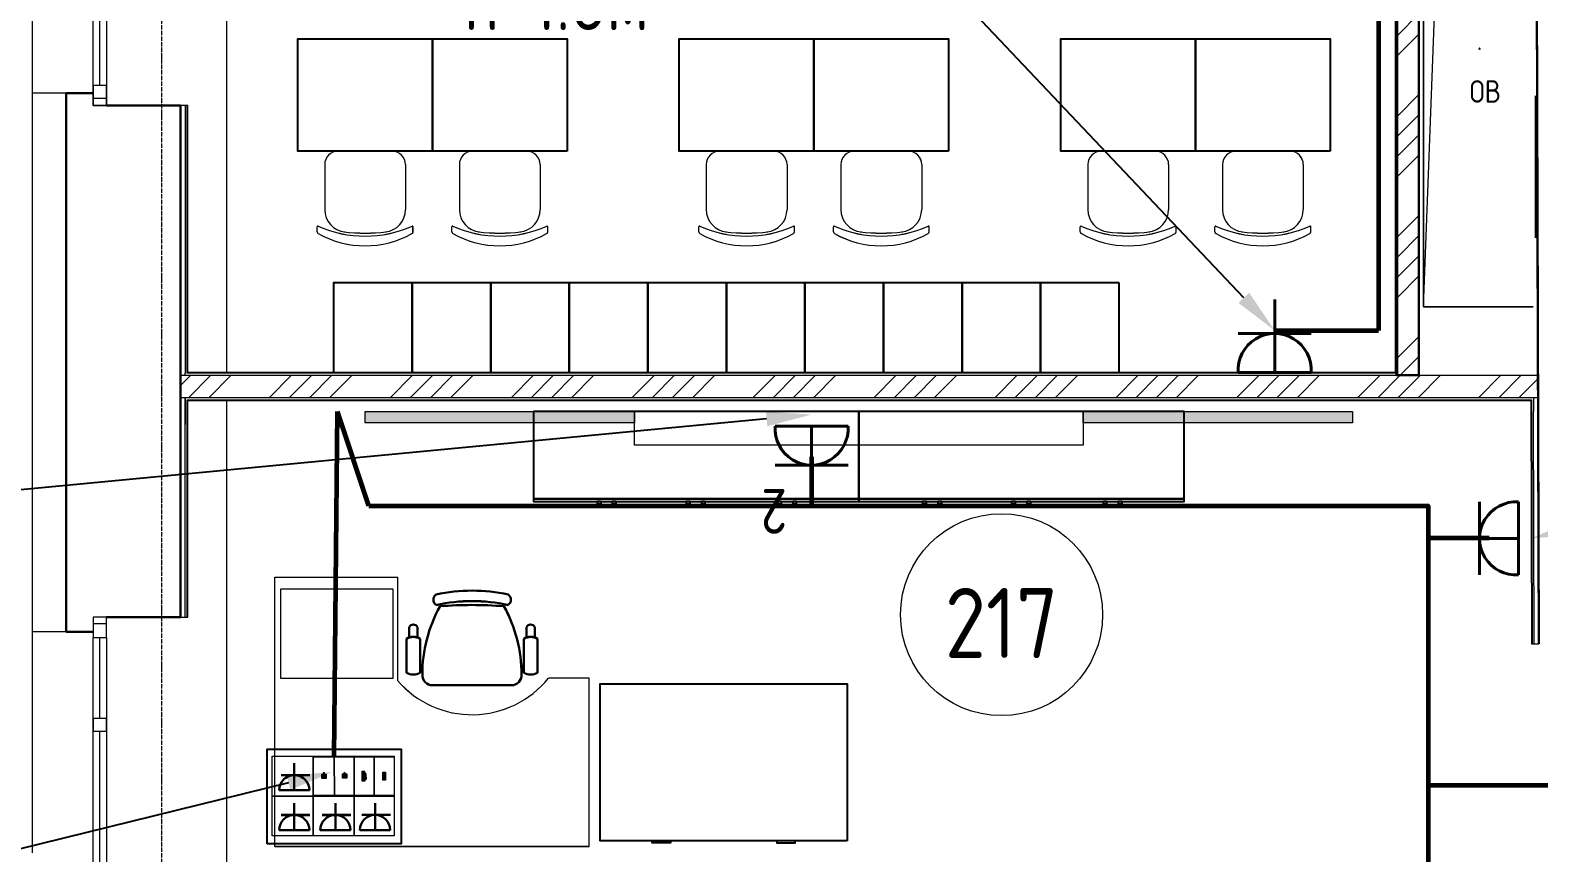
# Model space of a CAD drawing. Header units: millimetres. Extents: x -32 to 417638015, y -35 to 175284279.
# Drawn here: x 783678 to 790399, y 78135 to 81801 of the extents above; entities that cross this region are included whole.
import ezdxf
from ezdxf import colors
from ezdxf.entities.mleader import LeaderData, LeaderLine
from ezdxf.math import Vec2, Vec3

# ---------------------------------------------------------------- set-up
doc = ezdxf.new("R2010")
doc.units = ezdxf.units.MM
doc.linetypes.add('ADSK_Линия сетки', pattern=[25, 20, -2.5, 0, -2.5])
for name, color, linetype, lineweight in [('_ Окна', 7, 'Continuous', 9), ('_ЭМ_В полу', 26, 'Кабель в трубе', 60), ('_ЭМ_гофра', 5, 'Continuous', 60), ('_ЭМ_ТХобщее_слой', 7, 'Continuous', 30), ('Аннотация', 7, 'Continuous', 18), ('Обобщенные модели', 7, 'Continuous', 18), ('Окна', 7, 'Continuous', 9), ('Оси', 253, 'Continuous', 9), ('Перекрытие', 7, 'Continuous', 18), ('Стены наружные', 7, 'Continuous', 18), ('Стены несущие', 7, 'Continuous', 30), ('Стены отделка', 7, 'Continuous', 30), ('Стены штриховка', 7, 'Continuous', 9), ('ТХ', 5, 'Continuous', 0), ('ШТРИХОВКА', 252, 'Continuous', 15), ('Электро', 250, 'Continuous', 25), ('ЭМ', 5, 'Continuous', 40), ('ЭОМ_Кабель Быт. розеток', 5, 'Continuous', 30), ('ЭОМ_Кабель для СУП', 150, 'Continuous', 9)]:
    doc.layers.add(name, color=color, linetype=linetype, lineweight=lineweight)
for name, color, linetype in [('_ЭМ_Надписи', 7, 'Continuous'), ('PDF _СС_розетки', 7, 'Continuous'), ('ВНУТРЯНКА', 1, 'Continuous'), ('ЭОМ_Лотки рабочие', 5, 'Continuous')]:
    doc.layers.add(name, color=color, linetype=linetype)
doc.layers.add('PDF _ЭОМ _розетки', color=7, linetype='Continuous', true_color=0xeb0000)
doc.layers.add('Линии', color=7, linetype='Continuous', lineweight=9, true_color=0x00a600)
doc.styles.add('ELine', font='txt.shx')
doc.styles.add('GOST Common', font='GOST_Common.ttf', dxfattribs={"width": 0.9, "height": 350})
doc.styles.add('GOST Common_5', font='GOST_Common.ttf', dxfattribs={"width": 0.9, "height": 200})
doc.styles.add('ЭОМ', font='isocpeur.ttf', dxfattribs={"width": 0.85, "height": 250})
doc.linetypes.add('TRAY', pattern='A,12.119257,["_",ELine,S=4.5,R=90,X=0,Y=-1.555839],0.750382,["_",ELine,S=4.5,R=0,X=0,Y=-0.805849],1.314849,["_",ELine,S=4.5,R=0,X=0,Y=-0.805849],2.250029,["_",ELine,S=4.5,R=90,X=0,Y=-1.555839],13.565483', length=30)
doc.linetypes.add('Кабель в трубе', pattern='A,8,[133,ltypeshp.shx,S=1,R=0,X=10,Y=1.3],-3,[130,ltypeshp.shx,S=1.5,R=-45,X=-1.5,Y=0],8', length=19)
pattern_1 = [(45, (686.36, 338.7), (-269.4077, 269.4077), []), (45, (776.16, 338.7), (-269.4077, 269.4077), []), (45, (865.96, 338.7), (-269.4077, 269.4077), []), (45, (955.77, 338.7), (-269.4077, 269.4077), [])]

# ---------------------------------------------------------------- blocks, each defined once
blk = doc.blocks.new('Стул ученич штабелир №5-7')
at = {"color": 0, "linetype": 'ByBlock', "lineweight": -2}
for p, q in [((-120.1, 0), (120.1, 0)), ((-120.1, 0), (120.1, 0)), ((-179.9, -60), (-179.9, -260.3)), ((-179.9, -60), (-179.9, -260.3)), ((180.1, -60), (180.1, -260.3)), ((180.1, -60), (180.1, -260.3)), ((-213.4, -359), (-213.4, -337.3)), ((-213.4, -359), (-213.4, -337.3)), ((213.6, -359), (213.6, -337.3)), ((213.6, -359), (213.6, -337.3))]:
    blk.add_line(p, q, dxfattribs=at)
for centre, radius, start, end in [((-119.9, -60), 60, 90, 180), ((-119.9, -60), 60, 90, 180), ((120.1, -60), 60, 0, 90), ((120.1, -60), 60, 0, 90), ((-79.9, -260.3), 100, 180, 264.25844), ((-79.9, -260.3), 100, 180, 264.25844), ((80.1, -260.3), 100, 275.74156, 0), ((80.1, -260.3), 100, 275.74156, 0), ((-210.4, -337.3), 3, 63.89783, 180), ((-210.4, -337.3), 3, 63.89783, 180), ((0.1, 142.3), 520.8, 246.31951, 293.68049), ((0.1, 142.3), 520.8, 246.31951, 293.68049), ((210.6, -337.3), 3, 0, 116.10217), ((210.6, -337.3), 3, 0, 116.10217), ((-203.4, -359), 10, 180, 238.06825), ((-203.4, -359), 10, 180, 238.06825), ((0.1, 9), 430.5, 240.99166, 299.00834), ((0.1, 9), 430.5, 240.99166, 299.00834), ((0.1, 435.5), 800.4, 263.24698, 276.75302), ((0.1, 435.5), 800.4, 263.24698, 276.75302), ((203.6, -359), 10, 301.93175, 0), ((203.6, -359), 10, 301.93175, 0)]:
    blk.add_arc(centre, radius, start, end, dxfattribs=at)
blk = doc.blocks.new('Тх 2 этаж')
at = {"lineweight": 0, "true_color": 0x939598}
h = blk.add_hatch(color=252, dxfattribs=at)
h.dxf.hatch_style = 1
h.paths.add_polyline_path([(1980, 26346.5), (1980, 26296.5), (780, 26296.5), (780, 26346.5)])
h = blk.add_hatch(color=252, dxfattribs=at)
h.dxf.hatch_style = 1
h.paths.add_polyline_path([(5180, 26346.5), (5180, 26296.5), (3980, 26296.5), (3980, 26346.5)])
at = {"color": 252, "linetype": 'Continuous', "true_color": 0x939598}
for p, q in [((1530, 25958.6), (2980, 25958.6)), ((2980, 25958.6), (4430, 25958.6)), ((976.7, 25385.8), (976.7, 25340.2)), ((1013.5, 25385.7), (1013.5, 25340)), ((1499.2, 25385.7), (1499.2, 25340)), ((1535.9, 25385.8), (1535.9, 25340.2)), ((964.7, 25334.4), (964.7, 25183.2)), ((1024.9, 25334.4), (1024.9, 25183.2)), ((1487.7, 25334.4), (1487.7, 25183.2)), ((1547.9, 25334.4), (1547.9, 25183.2)), ((1081.2, 25126.9), (1431.4, 25126.9))]:
    blk.add_line(p, q, dxfattribs=at)
at = {"color": 252, "linetype": 'Continuous', "lineweight": 5, "true_color": 0x939598}
for p, q in [((378, 24408.5), (378, 25608.5)), ((378, 25608.5), (925.9, 25608.5)), ((925.9, 25147.5), (925.9, 25608.5)), ((1778, 25158.5), (1597.1, 25158.5)), ((1778, 24408.5), (1778, 25158.5)), ((1778, 24408.5), (1778, 25158.5)), ((1778, 24408.5), (378, 24408.5)), ((378, 24408.5), (1778, 24408.5))]:
    blk.add_line(p, q, dxfattribs=at)
at = {"color": 252, "true_color": 0x939598}
for points in [[(1080, 27507), (480, 27507), (480, 28007), (1080, 28007)], [(1680, 27507), (1080, 27507), (1080, 28007), (1680, 28007)], [(2780, 27507), (2180, 27507), (2180, 28007), (2780, 28007)], [(3380, 27507), (2780, 27507), (2780, 28007), (3380, 28007)], [(4480, 27507), (3880, 27507), (3880, 28007), (4480, 28007)], [(5080, 27507), (4480, 27507), (4480, 28007), (5080, 28007)]]:
    blk.add_lwpolyline(points, close=True, dxfattribs=at)
for points in [[(990, 26920.5), (640, 26920.5), (640, 26520.5), (990, 26520.5), (990, 26920.5)], [(1340, 26920.5), (990, 26920.5), (990, 26520.5), (1340, 26520.5), (1340, 26920.5)], [(1690, 26920.5), (1340, 26920.5), (1340, 26520.5), (1690, 26520.5), (1690, 26920.5)], [(2040, 26920.5), (1690, 26920.5), (1690, 26520.5), (2040, 26520.5), (2040, 26920.5)], [(2390, 26920.5), (2040, 26920.5), (2040, 26520.5), (2390, 26520.5), (2390, 26920.5)], [(2740, 26920.5), (2390, 26920.5), (2390, 26520.5), (2740, 26520.5), (2740, 26920.5)], [(3090, 26920.5), (2740, 26920.5), (2740, 26520.5), (3090, 26520.5), (3090, 26920.5)], [(3440, 26920.5), (3090, 26920.5), (3090, 26520.5), (3440, 26520.5), (3440, 26920.5)], [(3790, 26920.5), (3440, 26920.5), (3440, 26520.5), (3790, 26520.5), (3790, 26920.5)], [(4140, 26920.5), (3790, 26920.5), (3790, 26520.5), (4140, 26520.5), (4140, 26920.5)]]:
    blk.add_lwpolyline(points, dxfattribs=at)
at = {"color": 252, "lineweight": 0, "true_color": 0x939598}
for points in [[(1980, 26346.5), (1980, 26296.5), (780, 26296.5), (780, 26346.5), (1980, 26346.5)], [(5180, 26346.5), (5180, 26296.5), (3980, 26296.5), (3980, 26346.5), (5180, 26346.5)]]:
    blk.add_lwpolyline(points, dxfattribs=at)
at = {"color": 252, "linetype": 'Continuous', "true_color": 0x939598}
for points in [[(1530, 26346.5), (1530, 25946.5), (2980, 25946.5), (2980, 26346.5)], [(2980, 26346.5), (2980, 25946.5), (4430, 25946.5), (4430, 26346.5)], [(1831.3, 25946.5), (1814, 25946.5), (1814, 25936.3), (1831.3, 25936.3)], [(1899, 25946.5), (1881.6, 25946.5), (1881.6, 25936.3), (1899, 25936.3)], [(2228.2, 25946.5), (2210.8, 25946.5), (2210.8, 25936.3), (2228.2, 25936.3)], [(2295.9, 25946.5), (2278.5, 25946.5), (2278.5, 25936.3), (2295.9, 25936.3)], [(2635.2, 25946.5), (2617.9, 25946.5), (2617.9, 25936.3), (2635.2, 25936.3)], [(2702.9, 25946.5), (2685.5, 25946.5), (2685.5, 25936.3), (2702.9, 25936.3)], [(3281.3, 25946.5), (3264, 25946.5), (3264, 25936.3), (3281.3, 25936.3)], [(3349, 25946.5), (3331.6, 25946.5), (3331.6, 25936.3), (3349, 25936.3)], [(3678.2, 25946.5), (3660.8, 25946.5), (3660.8, 25936.3), (3678.2, 25936.3)], [(3745.9, 25946.5), (3728.5, 25946.5), (3728.5, 25936.3), (3745.9, 25936.3)], [(4085.2, 25946.5), (4067.9, 25946.5), (4067.9, 25936.3), (4085.2, 25936.3)], [(4152.9, 25946.5), (4135.5, 25946.5), (4135.5, 25936.3), (4152.9, 25936.3)], [(2928, 24433.5), (1828, 24433.5), (1828, 25133.5), (2928, 25133.5)]]:
    blk.add_lwpolyline(points, close=True, dxfattribs=at)
at = {"color": 252, "linetype": 'Continuous', "lineweight": 5, "true_color": 0x939598}
for points in [[(3980, 26196.5), (1980, 26196.5), (1980, 26346.5), (3980, 26346.5)], [(404.4, 25557.3), (904.4, 25557.3), (904.4, 25157.3), (404.4, 25157.3)]]:
    blk.add_lwpolyline(points, close=True, dxfattribs=at)
at = {"color": 252, "linetype": 'Continuous', "true_color": 0x939598}
for points in [[(2141.3, 24433.5), (2141.3, 24424.5), (2059.4, 24424.5), (2059.4, 24433.5)], [(2614.7, 24433.5), (2614.7, 24424.5), (2696.5, 24424.5), (2696.5, 24433.5)]]:
    blk.add_lwpolyline(points, dxfattribs=at)
for centre, radius, start, end in [((1257, 24801.2), 747.5, 77.60199, 102.39777), ((1659.7, 25175.4), 624.5, 150.90677, 180.12147), ((1112.4, 25508.1), 28.1, 124.29147, 235.70827), ((1257, 24754.8), 747.5, 77.60199, 102.39777), ((1257, 23722.9), 1761.9, 85.39382, 94.65462), ((852.9, 25175.4), 624.5, 359.87797, 29.10589), ((1401.7, 25508.1), 28.1, 304.29007, 55.70964), ((994.8, 25284.4), 58.4, 58.95098, 121.04877), ((995.1, 25377.2), 20.2, 24.89545, 155.33537), ((1517.8, 25284.4), 58.4, 58.95101, 121.04877), ((1517.5, 25377.3), 20.2, 24.89545, 155.33537), ((994.8, 25233.2), 58.4, 238.95097, 301.04877), ((1080.6, 25172.3), 45.4, 177.81347, 270.74787), ((1432, 25172.3), 45.4, 269.25187, 2.18664), ((1517.8, 25233.2), 58.4, 238.95097, 301.04877)]:
    blk.add_arc(centre, radius, start, end, dxfattribs=at)
at = {"color": 252, "linetype": 'Continuous', "lineweight": 5, "true_color": 0x939598}
blk.add_arc((1256.9, 25432.9), 437, 220.76329, 321.11011, dxfattribs=at)
at = {"layer": 'ТХ', "color": 252, "lineweight": 0, "true_color": 0x939598}
for p in [(780, 27507), (1380, 27507), (2480, 27507), (3080, 27507), (4180, 27507), (4780, 27507)]:
    blk.add_blockref('Стул ученич штабелир №5-7', p, dxfattribs=at)
blk = doc.blocks.new('План 2 этажа')
h = blk.add_hatch()
h.set_pattern_fill('ANSI34', color=8, scale=20)
h.set_pattern_definition(pattern_1)
h.paths.add_polyline_path([(-214.24, 31438.496), (-194.077, 31438.496), (308.645, 31438.556), (308.346, 31538.496), (-214.24, 31538.496), (-214.24, 31768.496), (307.741, 31768.496), (307.383, 31888.496), (-214.24, 31888.496), (-308.24, 31888.496), (-308.24, 28833.7), (-214.24, 28833.7)])
h = blk.add_hatch()
h.set_pattern_fill('ANSI34', color=8, scale=20)
h.set_pattern_definition(pattern_1)
h.paths.add_polyline_path([(316.619, 28733.7), (316.318, 28833.7), (-5731.43, 28833.7), (-5731.43, 28733.7)])
at = {"layer": '_ Окна', "color": 8}
for p, q in [((-6091.43, 30126.473), (-6091.43, 30486.473)), ((-6061.43, 30066.473), (-6121.43, 30066.473)), ((-6061.43, 27725.694), (-6121.43, 27725.694)), ((-6091.43, 27305.694), (-6091.43, 27665.694)), ((-6091.43, 26505.694), (-6091.43, 27245.694))]:
    blk.add_line(p, q, dxfattribs=at)
at = {"layer": '_ Окна', "color": 8, "lineweight": 18}
for p, q in [((-6121.43, 30126.473), (-6061.43, 30126.473)), ((-6121.43, 30036.473), (-6121.43, 30126.473)), ((-6061.43, 30126.473), (-6061.43, 30036.473)), ((-6061.43, 30036.473), (-6121.43, 30036.473)), ((-6061.43, 27755.694), (-6121.43, 27755.694)), ((-6121.43, 27755.694), (-6121.43, 27665.694)), ((-6061.43, 27665.694), (-6061.43, 27755.694)), ((-6121.43, 27665.694), (-6061.43, 27665.694)), ((-6121.43, 27305.694), (-6061.43, 27305.694)), ((-6121.43, 27245.694), (-6121.43, 27305.694)), ((-6061.43, 27305.694), (-6061.43, 27245.694)), ((-6061.43, 27245.694), (-6121.43, 27245.694))]:
    blk.add_line(p, q, dxfattribs=at)
at = {"layer": 'Линии', "color": 8}
blk.add_circle((-2073.705, 27766.898), 450, dxfattribs=at)
at = {"layer": 'Обобщенные модели', "color": 8}
for p, q in [((-194.077, 29138.496), (-194.077, 31438.496)), ((-194.077, 31438.496), (-194.077, 29138.496)), ((-194.077, 29138.496), (-110.744, 31355.163)), ((305.923, 30078.702), (305.923, 29445.981)), ((305.923, 29445.981), (305.923, 30078.702)), ((295.403, 29138.496), (-194.077, 29138.496)), ((-194.077, 29138.496), (295.403, 29138.496))]:
    blk.add_line(p, q, dxfattribs=at)
for start, end in [(0, 180), (180, 0), (60, 165), (195, 270), (300, 0)]:
    blk.add_arc((55.923, 30288.496), 2.5, start, end, dxfattribs=at)
at = {"layer": 'Окна', "color": 8}
for p, q in [((-6121.43, 30126.473), (-6121.43, 30486.473)), ((-6061.43, 30486.473), (-6061.43, 30126.473)), ((-6121.43, 30126.473), (-6121.43, 30036.473)), ((-6061.43, 30036.473), (-6061.43, 30126.473)), ((-6121.43, 30036.473), (-6061.43, 30036.473)), ((-6121.43, 27755.694), (-6121.43, 27665.694)), ((-6061.43, 27755.694), (-6121.43, 27755.694)), ((-6061.43, 27665.694), (-6061.43, 27755.694)), ((-6121.43, 27305.694), (-6121.43, 27665.694)), ((-6061.43, 27665.694), (-6061.43, 27305.694)), ((-6121.43, 27305.694), (-6121.43, 27245.694)), ((-6061.43, 27245.694), (-6061.43, 27305.694)), ((-6121.43, 26505.694), (-6121.43, 27245.694)), ((-6061.43, 27245.694), (-6061.43, 26505.694))]:
    blk.add_line(p, q, dxfattribs=at)
at = {"layer": 'Оси', "color": 8, "linetype": 'ADSK_Линия сетки'}
blk.add_line((-5814.077, -4690.674), (-5814.077, 44448.764), dxfattribs=at)
at = {"layer": 'Перекрытие', "color": 8}
for p, q in [((-5525.219, 28845.635), (-5525.219, 31784.473)), ((-5525.219, 26007.694), (-5525.219, 28721.7))]:
    blk.add_line(p, q, dxfattribs=at)
at = {"layer": 'Стены наружные', "color": 8}
for p, q in [((-6391.43, 30091.473), (-6391.43, 31731.473)), ((-6391.43, 26705.588), (-6391.43, 27690.694))]:
    blk.add_line(p, q, dxfattribs=at)
at = {"layer": 'Стены несущие', "color": 8}
for p, q in [((300.666, 34108.598), (320.006, 27636.627)), ((312.778, 30078.722), (300.766, 34108.599)), ((-314.24, 31904.496), (-314.24, 28833.7)), ((-214.24, 28833.7), (-214.24, 31438.496)), ((-6241.43, 30091.473), (-6241.43, 27690.694)), ((-6121.43, 30091.473), (-6241.43, 30091.473)), ((-5731.43, 30036.473), (-6061.43, 30036.473)), ((-5731.43, 27755.694), (-5731.43, 30036.473)), ((319.912, 27636.627), (314.48, 29446.007)), ((-314.24, 28833.7), (-214.24, 28833.7)), ((-5731.43, 28613.607), (-5731.43, 27755.694)), ((-6061.43, 27755.694), (-5731.43, 27755.694)), ((-6241.43, 27690.694), (-6121.43, 27690.694))]:
    blk.add_line(p, q, dxfattribs=at)
at = {"layer": 'Стены отделка', "color": 8, "lineweight": 9}
for p, q in [((-320.24, 31913.496), (-320.24, 28845.7)), ((-308.24, 28833.7), (-308.24, 31888.496)), ((-6391.43, 27690.694), (-6391.43, 30091.473)), ((-6241.43, 30091.473), (-6391.43, 30091.473)), ((-5699.43, 30036.473), (-5731.43, 30036.473)), ((-5699.43, 28845.7), (-5699.43, 30036.473)), ((-5711.43, 28833.7), (-5711.43, 28843.7)), ((-320.24, 28845.7), (-5699.43, 28845.7)), ((-5731.43, 28833.7), (316.429, 28833.7)), ((316.803, 28733.7), (-5731.43, 28733.7)), ((-5711.43, 28733.7), (-5711.43, 28613.607)), ((-5711.43, 28613.607), (-5711.43, 28733.7)), ((-5699.505, 28721.7), (284.654, 28721.7)), ((-5699.43, 27755.694), (-5699.43, 28721.7)), ((284.654, 28721.7), (287.913, 27636.531)), ((296.618, 28733.7), (296.805, 28671.7)), ((-5731.43, 27755.694), (-5699.43, 27755.694)), ((-6241.43, 27690.694), (-6391.43, 27690.694)), ((287.913, 27636.531), (319.912, 27636.627))]:
    blk.add_line(p, q, dxfattribs=at)
at = {"layer": 'Стены штриховка', "color": 8}
for p, q in [((-318.24, 31904.496), (-318.24, 28843.7)), ((-5711.43, 30036.473), (-5711.43, 28843.7)), ((-5701.43, 28843.7), (-5701.43, 30036.473)), ((-318.24, 28843.7), (-5701.43, 28843.7)), ((-5701.505, 28723.7), (286.648, 28723.7)), ((-5701.43, 27755.694), (-5701.43, 28723.7)), ((286.648, 28723.7), (289.913, 27636.537)), ((299.913, 27636.567), (296.805, 28671.7)), ((-5711.43, 27755.694), (-5711.43, 28613.607))]:
    blk.add_line(p, q, dxfattribs=at)
at = {"layer": 'ЭОМ_Лотки рабочие'}
blk.add_blockref('Тх 2 этаж', (-5689.424, 2325.176), dxfattribs=at)
at = {"layer": 'Аннотация', "color": 8, "insert": (11.74, 30148.306), "char_height": 100, "width": 156.348, "attachment_point": 1, "line_spacing_factor": 1.022766, "style": 'GOST Common_5'}
blk.add_mtext('\\pxt3.6,7.2,10.8,14.4,18,21.6,25.2,28.8,32.4,36,39.6,43.2,46.8,50.4,54,57.6,61.2,64.8,68.4,72,75.6,79.2,82.8,86.4,90,93.6,97.2,100.8,104.4,108,111.6,115.2;{ОВ}', dxfattribs=at)
at = {"layer": 'Аннотация', "color": 8, "lineweight": 9, "insert": (-2073.705, 27729.95), "char_height": 312.5, "width": 520.21112, "attachment_point": 5, "line_spacing_factor": 1.022766, "style": 'GOST Common'}
blk.add_mtext('217', dxfattribs=at)
blk = doc.blocks.new('_ЭМ_ТХ2_2ЭТАЖнов')
at = {"color": 252, "linetype": 'Continuous', "true_color": 0x939598}
for p, q in [((1654.6, 27950), (3104.6, 27950)), ((3104.6, 27950), (4554.6, 27950)), ((1101.4, 27377.3), (1101.4, 27331.6)), ((1138.1, 27377.2), (1138.1, 27331.5)), ((1623.8, 27377.2), (1623.8, 27331.5)), ((1660.6, 27377.3), (1660.5, 27331.6)), ((1089.4, 27325.8), (1089.4, 27174.7)), ((1149.6, 27325.8), (1149.6, 27174.7)), ((1612.3, 27325.8), (1612.3, 27174.7)), ((1672.6, 27325.8), (1672.6, 27174.7)), ((1205.9, 27118.4), (1556, 27118.4))]:
    blk.add_line(p, q, dxfattribs=at)
at = {"color": 252, "linetype": 'Continuous', "lineweight": 5, "true_color": 0x939598}
for p, q in [((502.6, 26400), (502.6, 27600)), ((502.6, 27600), (1050.6, 27600)), ((1050.6, 27139), (1050.6, 27600)), ((1902.6, 27150), (1721.8, 27150)), ((1902.6, 26400), (1902.6, 27150)), ((1902.6, 26400), (1902.6, 27150)), ((1902.6, 26400), (502.6, 26400)), ((502.6, 26400), (1902.6, 26400))]:
    blk.add_line(p, q, dxfattribs=at)
at = {"color": 252, "linetype": 'Continuous', "true_color": 0x939598}
for centre, radius, start, end in [((1237, 27499.6), 28.1, 124.29147, 235.70827), ((1381.7, 26792.7), 747.5, 77.60199, 102.39777), ((1381.7, 26746.2), 747.5, 77.60199, 102.39777), ((1526.3, 27499.6), 28.1, 304.29007, 55.70964), ((1784.4, 27166.9), 624.5, 150.90677, 180.12147), ((1381.7, 25714.4), 1761.9, 85.39382, 94.65462), ((977.6, 27166.9), 624.5, 359.87797, 29.10589), ((1119.8, 27368.7), 20.2, 24.89545, 155.33537), ((1642.2, 27368.7), 20.2, 24.89545, 155.33537), ((1119.5, 27275.8), 58.4, 58.95098, 121.04877), ((1642.5, 27275.8), 58.4, 58.95101, 121.04877), ((1119.5, 27224.7), 58.4, 238.95097, 301.04877), ((1205.3, 27163.8), 45.4, 177.81347, 270.74787), ((1556.6, 27163.8), 45.4, 269.25187, 2.18664), ((1642.5, 27224.7), 58.4, 238.95097, 301.04877)]:
    blk.add_arc(centre, radius, start, end, dxfattribs=at)
at = {"color": 252, "linetype": 'Continuous', "lineweight": 5, "true_color": 0x939598}
blk.add_arc((1381.6, 27424.4), 437, 220.76329, 321.11011, dxfattribs=at)
at = {"layer": 'ТХ', "color": 252, "lineweight": 0, "true_color": 0x939598}
for p in [(904.6, 29498.5), (1504.6, 29498.5), (2604.6, 29498.5), (3204.6, 29498.5), (4304.6, 29498.5), (4904.6, 29498.5)]:
    blk.add_blockref('Стул ученич штабелир №5-7', p, dxfattribs=at)
blk = doc.blocks.new('розетк для люка')
at = {"layer": 'ВНУТРЯНКА', "color": 5, "lineweight": 30, "ltscale": 100, "transparency": 33554687}
blk.add_line((-67.1, -58.8), (-67.1, 69), dxfattribs=at)
at = {"layer": 'Электро', "color": 5, "lineweight": 30, "transparency": 33554687}
for p, q in [((0, 67.3), (0, -67.3)), ((0, 0), (-120.1, 0))]:
    blk.add_line(p, q, dxfattribs=at)
blk.add_ellipse((0.1, 0), major_axis=(47.6, 47.6), ratio=1, start_param=0.787621, end_param=3.924768, dxfattribs=at)
blk = doc.blocks.new('Люк на 6 мест')
h = blk.add_hatch(color=256)
h.dxf.hatch_style = 1
h.paths.add_polyline_path([(-284.6, 515.7), (-284.6, 526.8), (-319.2, 527), (-319.2, 515.9)])
h = blk.add_hatch(color=256)
h.dxf.hatch_style = 1
h.paths.add_polyline_path([(-323.7, 435.1), (-323.7, 435.1), (-313, 442.8), (-289.1, 442.7), (-279.4, 435), (-279.4, 435), (-279.3, 422.8), (-323.6, 422.8)])
h = blk.add_hatch(color=256)
h.dxf.hatch_style = 1
h.paths.add_polyline_path([(-311.7, 334.8), (-311.7, 341.7), (-317.2, 341.7), (-317.3, 347.2), (-311.8, 347.2), (-311.8, 354.1), (-292.5, 354.1), (-292.5, 334.9)])
h = blk.add_hatch(color=256)
h.dxf.hatch_style = 1
h.paths.add_polyline_path([(-311.3, 243.2), (-311.3, 250.1), (-316.8, 250.1), (-316.8, 255.6), (-311.3, 255.6), (-311.3, 262.4), (-292, 262.5), (-292, 243.2)])
for p, q in [((-323.6, 422.8), (-323.7, 435.1)), ((-323.7, 435.1), (-323.7, 435.1)), ((-279.3, 422.8), (-323.6, 422.8)), ((-289.1, 442.7), (-296.8, 442.7)), ((-296.8, 442.7), (-296.8, 435)), ((-289.1, 435), (-289.1, 442.7)), ((-289.1, 435), (-279.4, 435)), ((-279.4, 435), (-279.3, 422.8))]:
    blk.add_line(p, q)
for points in [[(-215.5, 477.1), (-388.3, 476.8), (-388.3, 565.7), (-215.5, 566)], [(-215.5, 388.2), (-388.3, 387.9), (-388.3, 476.8), (-215.5, 477.1)], [(-284.6, 526.8), (-284.6, 515.7), (-319.2, 515.9), (-319.2, 527)], [(-215.5, 299.3), (-388.3, 299), (-388.3, 387.9), (-215.5, 388.2)], [(-215.8, 205.5), (-388.7, 205.1), (-388.3, 299), (-215.5, 299.3)]]:
    blk.add_lwpolyline(points, close=True)
for points in [[(-311.8, 347.2), (-317.3, 347.2), (-317.2, 341.7), (-311.7, 341.7)], [(-311.8, 347.2), (-311.8, 354.1), (-292.5, 354.1)], [(-292.5, 354.1), (-292.5, 334.9), (-311.7, 334.8), (-311.7, 341.7)], [(-311.3, 255.6), (-316.8, 255.6), (-316.8, 250.1), (-311.3, 250.1)], [(-292, 262.5), (-292, 243.2), (-311.3, 243.2), (-311.3, 250.1)], [(-311.3, 255.6), (-311.3, 262.4), (-292, 262.5)]]:
    blk.add_lwpolyline(points)
at = {"layer": 'PDF _СС_розетки', "linetype": 'Continuous', "lineweight": 20, "transparency": 33554687}
for points in [[(-391.2, 566), (-213.4, 566), (-213.4, 388.2), (-391.2, 388.2)], [(-391.2, 388.2), (-213.4, 388.2), (-213.4, 205.3), (-391.2, 205.3)], [(-391.2, 388.2), (-213.4, 388.2), (-213.4, 205.3), (-391.2, 205.3)], [(-391.2, 205.3), (-213.4, 205.3), (-213.4, 22.4), (-391.2, 22.4)]]:
    blk.add_lwpolyline(points, close=True, dxfattribs=at)
at = {"layer": 'PDF _ЭОМ _розетки', "color": 3, "linetype": 'Continuous', "lineweight": 25, "transparency": 33554687}
blk.add_lwpolyline([(0, 0), (-421.6, 0), (-421.6, 596.5), (0, 596.5)], close=True, dxfattribs=at)
at = {"layer": 'PDF _ЭОМ _розетки', "color": 7, "linetype": 'Continuous', "lineweight": 20, "transparency": 33554687}
for points in [[(-35.6, 388.2), (-213.4, 388.2), (-213.4, 566), (-35.6, 566)], [(-35.6, 205.3), (-213.4, 205.3), (-213.4, 388.2), (-35.6, 388.2)], [(-35.6, 22.4), (-213.4, 22.4), (-213.4, 205.3), (-35.6, 205.3)]]:
    blk.add_lwpolyline(points, close=True, dxfattribs=at)
at = {"layer": 'ВНУТРЯНКА', "color": 5, "lineweight": 30, "ltscale": 100, "transparency": 33554687}
for p, q in [((-129, 244.7), (-129, 372.6)), ((-128.8, 244.7), (-128.8, 372.6)), ((-306.8, 61.8), (-306.8, 189.7)), ((-306.6, 61.8), (-306.6, 189.7)), ((-128.8, 61.8), (-128.8, 189.7))]:
    blk.add_line(p, q, dxfattribs=at)
at = {"layer": 'ВНУТРЯНКА', "color": 1, "lineweight": 30, "ltscale": 100, "transparency": 33554687}
blk.add_line((-129, 61.8), (-129, 189.7), dxfattribs=at)
at = {"layer": 'Электро', "color": 5, "lineweight": 30, "transparency": 33554687}
for p, q in [((-61.9, 370.8), (-61.9, 236.3)), ((-61.7, 370.8), (-61.7, 236.3)), ((-61.9, 303.6), (-181.9, 303.6)), ((-61.7, 303.6), (-181.8, 303.6)), ((-239.5, 188), (-239.5, 53.4)), ((-61.7, 188), (-61.7, 53.4)), ((-239.7, 120.7), (-359.7, 120.7)), ((-239.5, 120.7), (-359.6, 120.7)), ((-61.7, 120.7), (-181.8, 120.7))]:
    blk.add_line(p, q, dxfattribs=at)
at = {"layer": 'Электро', "color": 1, "lineweight": 30, "transparency": 33554687}
for p, q in [((-239.7, 188), (-239.7, 53.4)), ((-61.9, 188), (-61.9, 53.4)), ((-61.9, 120.7), (-181.9, 120.7))]:
    blk.add_line(p, q, dxfattribs=at)
at = {"layer": 'Электро', "color": 5, "lineweight": 30, "transparency": 33554687}
for centre in [(-61.7, 303.6), (-61.6, 303.6), (-239.5, 120.7), (-239.4, 120.7), (-61.6, 120.7)]:
    blk.add_ellipse(centre, major_axis=(47.6, 47.6), ratio=1, start_param=0.787621, end_param=3.924768, dxfattribs=at)
at = {"layer": 'Электро', "color": 1, "lineweight": 30, "transparency": 33554687}
blk.add_ellipse((-61.7, 120.7), major_axis=(47.6, 47.6), ratio=1, start_param=0.787621, end_param=3.924768, dxfattribs=at)
at = {"color": 5, "linetype": 'TRAY', "lineweight": 53, "transparency": 33554687}
blk.add_blockref('розетк для люка', (-61.9, 480.3), dxfattribs=at)
blk = doc.blocks.new('1м розетка IP20')
at = {"layer": 'ЭМ', "color": 5}
for p, q in [((-10.5, 162.7), (-10.5, -162.7)), ((163.1, 162.7), (163.1, -162.7)), ((-10.5, 0), (315.5, 0))]:
    blk.add_line(p, q, dxfattribs=at)
blk.add_arc((0, 0), 163.1, 266.31959, 93.68041, dxfattribs=at)
blk = doc.blocks.new('2м розетка IP20')
at = {"layer": 'ЭМ', "color": 5}
for p, q in [((-494124.5, -357092.4), (-494124.5, -356766.5)), ((-494287.3, -356918.9), (-493961.8, -356918.9)), ((-494287.3, -357092.4), (-493961.8, -357092.4))]:
    blk.add_line(p, q, dxfattribs=at)
blk.add_arc((-494124.5, -357082), 163.1, 356.31959, 183.68041, dxfattribs=at)
at = {"layer": 'ЭОМ_Кабель Быт. розеток', "color": 7, "insert": (-494016.1, -356612.2), "char_height": 200, "attachment_point": 1, "style": 'ЭОМ'}
blk.add_mtext_dynamic_manual_height_columns('2', width=91.256, gutter_width=1250, heights=[0], dxfattribs=at)

msp = doc.modelspace()

# ---------------------------------------------------------------- block references
at = {"layer": 'ШТРИХОВКА'}
msp.add_blockref('План 2 этажа', (790079.3, 51429.5), dxfattribs=at)

# ---------------------------------------------------------------- next in the draw order: linework, layer by layer
at = {"layer": '_ЭМ_В полу', "ltscale": 25}
msp.add_lwpolyline([(785032.8, 78563.1), (785047.2, 80101.2)], dxfattribs=at)
at = {"layer": '_ЭМ_гофра', "linetype": 'ByBlock'}
for points in [[(789685.1, 87737.9), (789685.1, 80462.7)], [(789222.5, 80462.7), (789685.1, 80462.7)], [(785186.8, 79681.3), (785047.2, 80101.2)], [(787158.2, 79900.3), (787158.2, 79681.3)], [(785186.8, 79681.3), (789905.6, 79681.3), (789905.6, 78436), (791038.4, 78436)], [(790178.3, 79537.2), (789905.6, 79537.2)], [(789905.6, 78436), (789905.6, 72730.7), (784927.7, 72736.4), (784927.7, 72431.6)]]:
    msp.add_lwpolyline(points, dxfattribs=at)

# ---------------------------------------------------------------- next in the draw order: block references
at = {"layer": '_ЭМ_ТХобщее_слой', "lineweight": 50}
msp.add_blockref('_ЭМ_ТХ2_2ЭТАЖнов', (784265.3, 51763.2), dxfattribs=at)
at = {"layer": 'ЭМ'}
for p, rotation in [((789222.5, 80285.7), 90.00000000000914), ((790298.4, 79536), 180.0000000000092)]:
    msp.add_blockref('1м розетка IP20', p, dxfattribs=dict(at, rotation=rotation))
at = {"layer": 'ЭОМ_Кабель Быт. розеток', "rotation": 180}
msp.add_blockref('2м розетка IP20', (293034.6, -277055.6), dxfattribs=at)
at = {"layer": 'ЭОМ_Кабель для СУП', "color": 217, "linetype": 'ByBlock', "lineweight": 40, "true_color": 0x93278f, "transparency": 33554687, "rotation": 270}
msp.add_blockref('Люк на 6 мест', (784733.9, 78174.8), dxfattribs=at)

# ---------------------------------------------------------------- next in the draw order: leaders
at = {"layer": '_ЭМ_Надписи', "color": 7, "ltscale": 5}
ml = msp.add_multileader_mtext('Standard', dxfattribs=at)
ml.set_content('{\\fGOST Common|b0|i0|c204|p34;\\W0.9;\\C256;2ЩРС-1\\fISOCPEUR|b0|i0|c204|p34;\\W0.85; Гр.2 \\PРезерв\\P\\fGOST Common|b0|i0|c0|p34;\\W0.9;h=\\fGOST Common|b0|i0|c204|p34;1\\fGOST Common|b0|i0|c0|p34;.\\fGOST Common|b0|i0|c204|p34;8м}', color=1, style='ЭОМ')
ml.set_leader_properties()
ml.build(insert=Vec2(0, 0))
ml.multileader.update_dxf_attribs({"text_left_attachment_type": 6, "text_right_attachment_type": 6, "dogleg_length": 0, "arrow_head_size": 200})
ctx = ml.context
ctx.base_point, ctx.char_height, ctx.arrow_head_size, ctx.landing_gap_size, ctx.plane_origin = Vec3(785609.4, 82584.6), 250, 200, 0, Vec3(776556.9, 97326.3)
ctx.left_attachment, ctx.right_attachment = 6, 6
notes = []
notes.append((ctx, [(1, (1, 1, 0), (787215.6, 82584.6), (-1, 0), 0, [(0, [(789222.5, 80462.7)], 0, [])])]))
ctx.mtext.insert, ctx.mtext.width, ctx.mtext.defined_height, ctx.mtext.flow_direction = Vec3(785609.4, 82884.6), 2880, 545.6, 5
ml = msp.add_multileader_mtext('Standard', dxfattribs=at)
ml.set_content('{\\fGOST Common|b0|i0|c204|p34;\\W0.9;\\C256;2ЩРС-1\\fISOCPEUR|b0|i0|c204|p34;\\W0.85; Гр.3 \\PРезерв\\P\\fGOST Common|b0|i0|c0|p34;\\W0.9;h=\\fGOST Common|b0|i0|c204|p34;1\\fGOST Common|b0|i0|c0|p34;.\\fGOST Common|b0|i0|c204|p34;8м}', color=1, style='ЭОМ')
ml.set_leader_properties()
ml.build(insert=Vec2(0, 0))
ml.multileader.update_dxf_attribs({"text_left_attachment_type": 6, "text_right_attachment_type": 6, "dogleg_length": 0, "arrow_head_size": 200})
ctx = ml.context
ctx.base_point, ctx.char_height, ctx.arrow_head_size, ctx.landing_gap_size, ctx.plane_origin = Vec3(795309.5, 80688.7), 250, 200, 0, Vec3(777729.6, 96589.3)
ctx.left_attachment, ctx.right_attachment = 6, 6
notes.append((ctx, [(0, (1, 1, 0), (795309.5, 80688.7), (1, 0), 0, [(0, [(790365.8, 79537.2)], 0, [])])]))
ctx.mtext.insert, ctx.mtext.width, ctx.mtext.defined_height, ctx.mtext.flow_direction = Vec3(795309.5, 80988.7), 2880, 545.6, 5
ml = msp.add_multileader_mtext('Standard', dxfattribs=at)
ml.set_content('{\\fGOST Common|b0|i0|c204|p34;\\W0.9;\\C256;2ЩРС-1\\fISOCPEUR|b0|i0|c204|p34;\\W0.85; Гр.3\\Ph=2.0м\\P\\W1;\\C0;Итер. у-во}', color=1, style='ЭОМ')
ml.set_leader_properties()
ml.build(insert=Vec2(0, 0))
ml.multileader.update_dxf_attribs({"text_left_attachment_type": 6, "text_right_attachment_type": 6, "dogleg_length": 0, "arrow_head_size": 200})
ctx = ml.context
ctx.base_point, ctx.char_height, ctx.arrow_head_size, ctx.landing_gap_size, ctx.plane_origin = Vec3(777215.8, 79299.1), 250, 200, 0, Vec3(776010.6, 87654.3)
ctx.left_attachment, ctx.right_attachment = 6, 6
notes.append((ctx, [(1, (1, 1, 0), (778865.8, 79299.1), (-1, 0), 0, [(0, [(787158.2, 80087.8)], 0, [])])]))
ctx.mtext.insert, ctx.mtext.width, ctx.mtext.flow_direction = Vec3(777215.8, 79624.1), 2880, 5
ml = msp.add_multileader_mtext('Standard', dxfattribs=at)
ml.set_content('{\\fGOST Common|b0|i0|c0|p34;\\W0.9;\\C256;2\\fGOST Common|b0|i0|c204|p34;ЩРС-1\\fISOCPEUR|b0|i0|c204|p34;\\W0.85; Гр.3\\P\\W1;\\C0;Раб.место учителя, ноутбук}', color=1, style='ЭОМ')
ml.set_leader_properties()
ml.build(insert=Vec2(0, 0))
ml.multileader.update_dxf_attribs({"text_left_attachment_type": 6, "text_right_attachment_type": 6, "dogleg_length": 0, "arrow_head_size": 200})
ctx = ml.context
ctx.base_point, ctx.char_height, ctx.arrow_head_size, ctx.landing_gap_size, ctx.plane_origin = Vec3(777215.8, 77246.6, -64.3), 250, 200, 0, Vec3(762593.8, 87003.9, -64.3)
ctx.left_attachment, ctx.right_attachment = 6, 6
notes.append((ctx, [(1, (1, 1, 0), (779953.3, 77246.6, -64.3), (-1, 0), 0, [(0, [(785023.1, 78495.1, -64.3)], 0, [])])]))
ctx.mtext.insert, ctx.mtext.width, ctx.mtext.defined_height, ctx.mtext.flow_direction = Vec3(777215.8, 77571.6, -64.3), 2880, 545.6, 5
for ctx, leaders in notes:
    for number, flags, end, landing, length, lines in leaders:
        leader = LeaderData()
        leader.index, (leader.has_last_leader_line, leader.has_dogleg_vector, leader.attachment_direction) = number, flags
        leader.last_leader_point, leader.dogleg_vector, leader.dogleg_length = Vec3(end), Vec3(landing), length
        for number, points, colour, breaks in lines:
            line = LeaderLine()
            line.index, line.vertices, line.color, line.breaks = number, Vec3.list(points), colors.encode_raw_color(colour), breaks
            leader.lines.append(line)
        ctx.leaders.append(leader)

doc.saveas('drawing.dxf')
